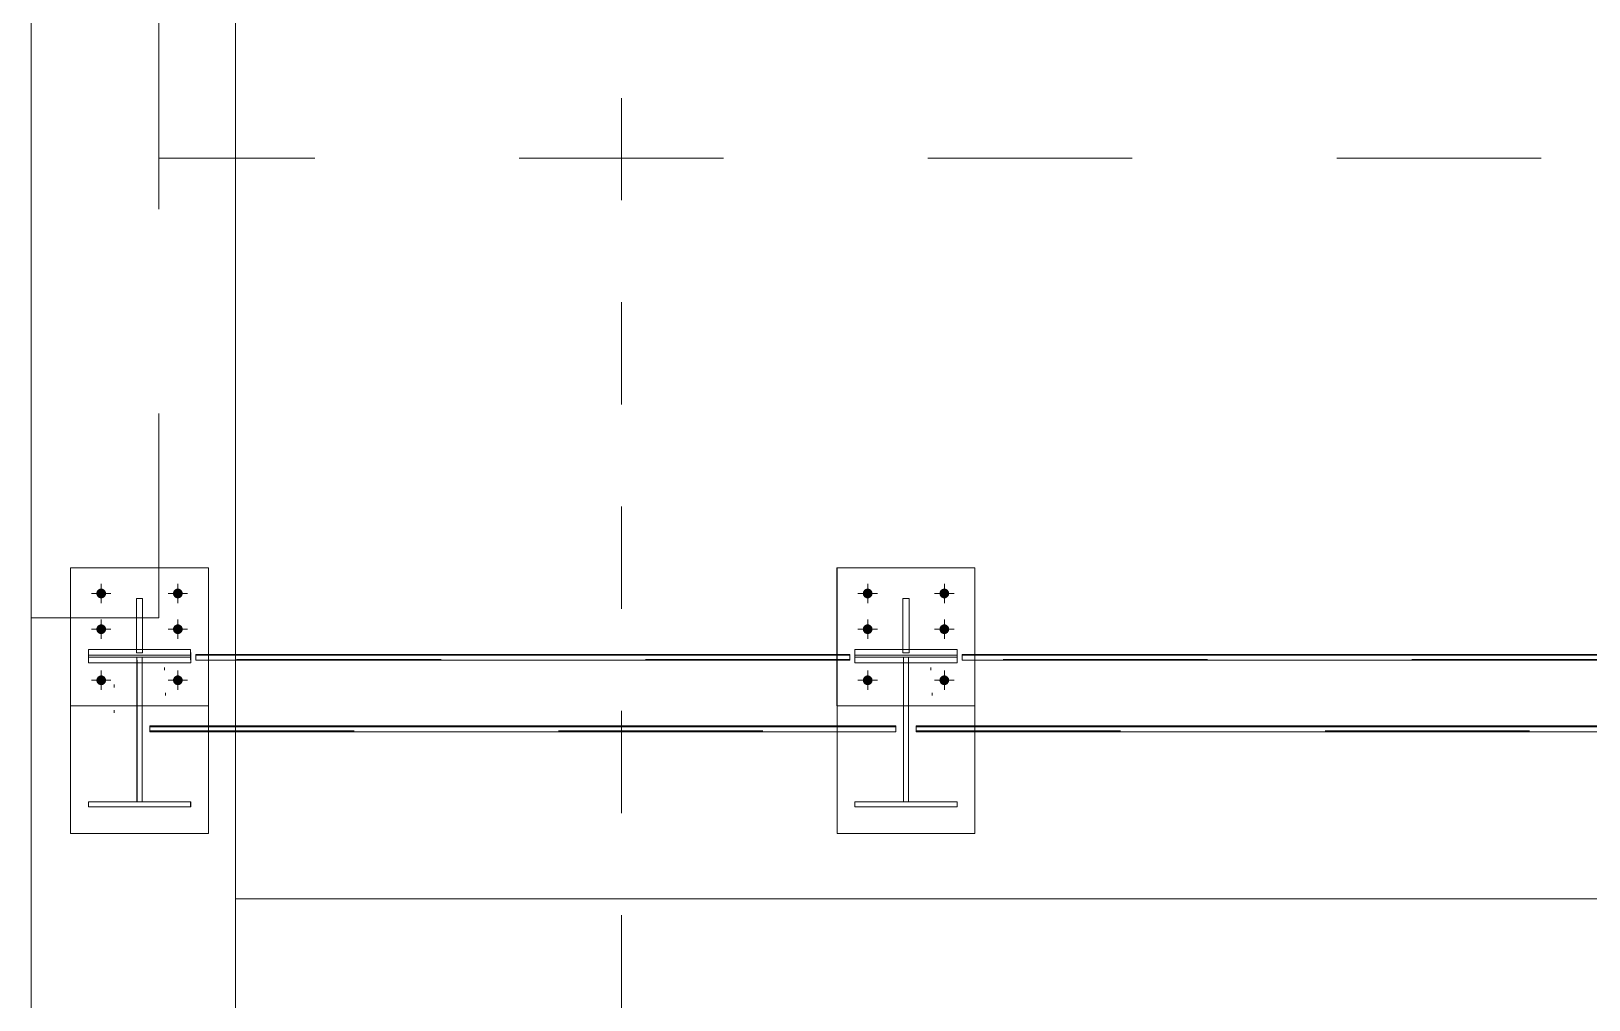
# Model space of a CAD drawing. Header units: millimetres. Extents: x 652937 to 1670132, y 1473552 to 2851037.
# Drawn here: x 663459.373 to 663462.421, y 1524528.272 to 1524530.169 of the extents above; entities that cross this region are included whole.
import ezdxf

# ---------------------------------------------------------------- set-up
doc = ezdxf.new("R2010")
doc.units = ezdxf.units.MM
for name, pattern in [('XKITLINE00', [0]), ('XKITLINE01', [4, 1, -1, 1, -1]), ('XKITLINE02', [4, 2, -2])]:
    doc.linetypes.add(name, pattern=pattern)
for name, color, linetype, lineweight in [('Bolt', 7, 'Continuous', 0), ('Part', 7, 'Continuous', 0), ('S-GRID', 7, 'Continuous', 9)]:
    doc.layers.add(name, color=color, linetype=linetype, lineweight=lineweight)

# ---------------------------------------------------------------- blocks, each defined once
blk = doc.blocks.new('*A19333003')
at = {"layer": 'S-GRID', "color": 7, "linetype": 'XKITLINE01', "lineweight": 0}
blk.add_line((-2.252315, 0.989257), (-2.252315, 85.464475), dxfattribs=at)
blk = doc.blocks.new('*A19883058')
at = {"layer": 'Part', "color": 7, "linetype": 'XKITLINE02', "lineweight": 0}
for p, q in [((-6.777703, 29.4), (-6.777703, 30.9)), ((74.747293, 29.4), (-6.777947, 29.4))]:
    blk.add_line(p, q, dxfattribs=at)
blk = doc.blocks.new('*A19893059')
at = {"layer": 'Part', "color": 7, "linetype": 'XKITLINE02', "lineweight": 0}
for p, q in [((-6.027799, 22.15), (-6.027799, 30.9)), ((-6.027334, 24.541761), (-6.027334, 24.484848)), ((-6.027334, 23.84272), (-6.027334, 23.783888)), ((-6.027799, 22.15), (-6.027334, 22.15)), ((-6.027334, 22.15), (-6.027799, 22.15))]:
    blk.add_line(p, q, dxfattribs=at)
at = {"layer": 'Part', "color": 7, "linetype": 'XKITLINE00', "lineweight": 0}
for p, q in [((-6.027334, 30.9), (-6.027334, 24.541761)), ((-6.027334, 24.484848), (-6.027334, 23.84272)), ((-6.027334, 23.783888), (-6.027334, 22.15)), ((-6.027334, 22.15), (38.47801, 22.15))]:
    blk.add_line(p, q, dxfattribs=at)
blk = doc.blocks.new('*A19943064')
at = {"layer": 'Part', "color": 7, "linetype": 'XKITLINE00', "lineweight": 0}
for p, q in [((-7.467276, 24.513858), (-7.467276, 24.588961)), ((-7.467276, 24.588961), (-6.997088, 24.588961)), ((-7.467276, 24.588961), (-7.466956, 24.534885)), ((-6.937088, 24.588961), (-6.467276, 24.588961)), ((-6.467276, 24.588961), (-6.466955, 24.534868)), ((-7.467276, 24.513858), (-7.466956, 24.459782)), ((-7.466956, 24.459782), (-7.466956, 24.534885)), ((-7.466956, 24.534885), (-6.466955, 24.534868)), ((-6.466955, 24.459765), (-7.466956, 24.459782)), ((-6.466955, 24.534868), (-6.466955, 24.459765))]:
    blk.add_line(p, q, dxfattribs=at)
at = {"layer": 'Part', "color": 7, "linetype": 'XKITLINE02', "lineweight": 0}
for p, q in [((-6.997088, 24.588961), (-6.937088, 24.588961)), ((-6.467276, 24.588961), (-6.467276, 24.513858)), ((-6.467276, 24.513858), (-7.467276, 24.513858)), ((-6.467276, 24.513858), (-6.466955, 24.459765))]:
    blk.add_line(p, q, dxfattribs=at)
blk = doc.blocks.new('*A19953065')
at = {"layer": 'Part', "color": 7, "linetype": 'XKITLINE00', "lineweight": 0}
for p, q in [((-7.467276, 23.050012), (-7.467276, 23.100012)), ((-7.467276, 23.100012), (-7.466956, 23.100012)), ((-7.466956, 23.100012), (-7.467276, 23.100012)), ((-7.467276, 23.050012), (-7.466956, 23.050012)), ((-6.466955, 23.050012), (-7.467276, 23.050012)), ((-7.466956, 23.050012), (-7.466956, 23.100012)), ((-6.466955, 23.100012), (-7.466956, 23.100012)), ((-6.466955, 23.100012), (-6.466955, 23.050012))]:
    blk.add_line(p, q, dxfattribs=at)
at = {"layer": 'Part', "color": 7, "linetype": 'XKITLINE02', "lineweight": 0}
for p, q in [((-6.467276, 23.100012), (-6.466955, 23.100012)), ((-6.467276, 23.050012), (-6.467276, 23.100012)), ((-6.467276, 23.050012), (-6.466955, 23.050012))]:
    blk.add_line(p, q, dxfattribs=at)
blk = doc.blocks.new('*A19963066')
at = {"layer": 'Part', "color": 7, "linetype": 'XKITLINE02', "lineweight": 0}
for p, q in [((-6.992276, 24.513859), (-6.992276, 24.459774)), ((-6.942276, 24.513859), (-6.992276, 24.513859)), ((-6.992276, 24.513859), (-6.991956, 24.459775)), ((-6.942276, 23.100012), (-6.942276, 24.513859)), ((-6.942276, 24.513859), (-6.941956, 24.459774)), ((-6.992276, 23.100012), (-6.991956, 23.100012)), ((-6.992276, 23.100012), (-6.991956, 23.100012))]:
    blk.add_line(p, q, dxfattribs=at)
at = {"layer": 'Part', "color": 7, "linetype": 'XKITLINE00', "lineweight": 0}
for p, q in [((-6.992276, 24.459774), (-6.992276, 23.100012)), ((-6.991956, 23.100012), (-6.991956, 24.459775)), ((-6.991956, 24.459775), (-6.941956, 24.459774)), ((-6.941956, 24.459774), (-6.941956, 23.100012)), ((-6.991956, 23.100012), (-6.941956, 23.100012))]:
    blk.add_line(p, q, dxfattribs=at)
blk = doc.blocks.new('*A19973067')
at = {"layer": 'Part', "color": 7, "linetype": 'XKITLINE00', "lineweight": 0}
for p, q in [((0.032724, 24.513858), (0.032724, 24.588961)), ((0.502912, 24.588961), (0.032724, 24.588961)), ((0.032724, 24.588961), (0.033045, 24.534763)), ((1.032724, 24.588961), (0.562912, 24.588961)), ((1.032724, 24.588961), (1.033045, 24.534746)), ((0.032724, 24.513858), (0.033045, 24.45966)), ((0.033045, 24.45966), (0.033045, 24.534763)), ((0.033045, 24.534763), (1.033045, 24.534746)), ((1.033045, 24.459644), (0.033045, 24.45966)), ((1.033045, 24.534746), (1.033045, 24.459644))]:
    blk.add_line(p, q, dxfattribs=at)
at = {"layer": 'Part', "color": 7, "linetype": 'XKITLINE02', "lineweight": 0}
for p, q in [((0.562912, 24.588961), (0.502912, 24.588961)), ((1.032724, 24.588961), (1.032724, 24.513858)), ((1.032724, 24.513858), (0.032724, 24.513858)), ((1.032724, 24.513858), (1.033045, 24.459644))]:
    blk.add_line(p, q, dxfattribs=at)
blk = doc.blocks.new('*A19983068')
at = {"layer": 'Part', "color": 7, "linetype": 'XKITLINE00', "lineweight": 0}
for p, q in [((0.032724, 23.050012), (0.032724, 23.100012)), ((0.032724, 23.100012), (0.033045, 23.100012)), ((0.032724, 23.100012), (1.033045, 23.100012)), ((0.032724, 23.050012), (0.033045, 23.050012)), ((1.033045, 23.050012), (0.032724, 23.050012)), ((0.033045, 23.050012), (0.033045, 23.100012)), ((1.033045, 23.100012), (1.033045, 23.050012))]:
    blk.add_line(p, q, dxfattribs=at)
at = {"layer": 'Part', "color": 7, "linetype": 'XKITLINE02', "lineweight": 0}
for p, q in [((1.032724, 23.100012), (1.033045, 23.100012)), ((1.032724, 23.050012), (1.032724, 23.100012)), ((1.032724, 23.050012), (1.033045, 23.050012))]:
    blk.add_line(p, q, dxfattribs=at)
blk = doc.blocks.new('*A19993069')
at = {"layer": 'Part', "color": 7, "linetype": 'XKITLINE02', "lineweight": 0}
for p, q in [((0.507724, 24.513859), (0.507724, 24.459652)), ((0.557724, 24.513859), (0.507724, 24.513859)), ((0.507724, 24.513859), (0.508045, 24.459653)), ((0.557724, 23.100012), (0.557724, 24.513859)), ((0.557724, 24.513859), (0.558045, 24.459652)), ((0.507724, 23.100012), (0.508045, 23.100012)), ((0.508045, 23.100012), (0.507724, 23.100012))]:
    blk.add_line(p, q, dxfattribs=at)
at = {"layer": 'Part', "color": 7, "linetype": 'XKITLINE00', "lineweight": 0}
for p, q in [((0.507724, 24.459652), (0.507724, 23.100012)), ((0.508045, 23.100012), (0.508045, 24.459653)), ((0.508045, 24.459653), (0.558045, 24.459652)), ((0.558045, 24.459652), (0.558045, 23.100012)), ((0.558045, 23.100012), (0.508045, 23.100012))]:
    blk.add_line(p, q, dxfattribs=at)
blk = doc.blocks.new('*A20003070')
at = {"layer": 'Part', "color": 7, "linetype": 'XKITLINE02', "lineweight": 0}
for p, q in [((1.083003, 24.491829), (1.083004, 24.541761)), ((7.483003, 24.541761), (7.483003, 24.491829)), ((1.083045, 24.484733), (1.083003, 24.491829)), ((7.483003, 24.491829), (1.083003, 24.491829)), ((7.483003, 24.491829), (7.483045, 24.484629)), ((0.632992, 23.84272), (0.632992, 23.833848)), ((0.632992, 23.792789), (0.633045, 23.78378)), ((0.632992, 23.792789), (7.933009, 23.792789)), ((7.93301, 23.84272), (7.933009, 23.792789)), ((7.933009, 23.792789), (7.933063, 23.783661))]:
    blk.add_line(p, q, dxfattribs=at)
at = {"layer": 'Part', "color": 7, "linetype": 'XKITLINE00', "lineweight": 0}
for p, q in [((7.483003, 24.541761), (1.083004, 24.541761)), ((1.083004, 24.541761), (1.083045, 24.534802)), ((7.483003, 24.541761), (7.483045, 24.534697)), ((1.083045, 24.484733), (1.083045, 24.534802)), ((1.083045, 24.534802), (7.483045, 24.534697)), ((7.483045, 24.484629), (1.083045, 24.484733)), ((7.483045, 24.534697), (7.483045, 24.484629)), ((0.632992, 23.84272), (7.93301, 23.84272)), ((0.632992, 23.84272), (0.633045, 23.833848)), ((0.632992, 23.833848), (0.632992, 23.792789)), ((0.633045, 23.78378), (0.633045, 23.833848)), ((0.633045, 23.833848), (7.933063, 23.83373)), ((7.933063, 23.783661), (0.633045, 23.78378)), ((7.93301, 23.84272), (7.933063, 23.83373)), ((7.933063, 23.83373), (7.933063, 23.783661))]:
    blk.add_line(p, q, dxfattribs=at)
blk = doc.blocks.new('*A20073077')
at = {"layer": 'Part', "color": 7, "linetype": 'XKITLINE02', "lineweight": 0}
for p, q in [((-6.416997, 24.491829), (-6.416996, 24.541761)), ((-0.016996, 24.541761), (-0.016997, 24.491829)), ((-6.416955, 24.484855), (-6.416997, 24.491829)), ((-0.016997, 24.491829), (-6.416997, 24.491829)), ((-0.016997, 24.491829), (-0.016955, 24.484751)), ((-6.867008, 23.792789), (-6.866956, 23.783901)), ((-6.867008, 23.792789), (0.43301, 23.792789)), ((-6.867007, 23.84272), (-6.867007, 23.83397)), ((0.433011, 23.84272), (0.43301, 23.792789)), ((0.43301, 23.792789), (0.433063, 23.783783))]:
    blk.add_line(p, q, dxfattribs=at)
at = {"layer": 'Part', "color": 7, "linetype": 'XKITLINE00', "lineweight": 0}
for p, q in [((-0.016996, 24.541761), (-6.416996, 24.541761)), ((-6.416996, 24.541761), (-6.416955, 24.534923)), ((-0.016996, 24.541761), (-0.016955, 24.534819)), ((-6.416955, 24.484855), (-6.416955, 24.534923)), ((-6.416955, 24.534923), (-0.016955, 24.534819)), ((-0.016955, 24.484751), (-6.416955, 24.484855)), ((-0.016955, 24.534819), (-0.016955, 24.484751)), ((-6.867007, 23.83397), (-6.867008, 23.792789)), ((-6.867007, 23.84272), (0.433011, 23.84272)), ((-6.867007, 23.84272), (-6.866956, 23.83397)), ((-6.866956, 23.783901), (-6.866956, 23.83397)), ((-6.866956, 23.83397), (0.433063, 23.833851)), ((0.433063, 23.783783), (-6.866956, 23.783901)), ((0.433011, 23.84272), (0.433063, 23.833851)), ((0.433063, 23.833851), (0.433063, 23.783783))]:
    blk.add_line(p, q, dxfattribs=at)
blk = doc.blocks.new('*A20083078')
at = {"layer": 'Part', "color": 7, "linetype": 'XKITLINE00', "lineweight": 0}
for p, q in [((-0.142255, 25.388983), (-0.142294, 25.388983)), ((1.207744, 25.388983), (-0.142255, 25.388983)), ((-0.142255, 25.388983), (-0.142255, 24.541761)), ((1.207706, 25.388983), (1.207744, 25.388983)), ((1.207744, 25.388983), (1.207744, 24.541761)), ((-0.142255, 24.484753), (-0.142255, 23.84272)), ((1.207744, 24.484731), (1.207744, 23.84272)), ((-0.142255, 23.783792), (-0.142255, 22.788983)), ((1.207744, 23.78377), (1.207744, 22.788983)), ((-0.142255, 22.788983), (-0.142294, 22.788983)), ((1.207744, 22.788983), (-0.142255, 22.788983)), ((1.207706, 22.788983), (1.207744, 22.788983))]:
    blk.add_line(p, q, dxfattribs=at)
at = {"layer": 'Part', "color": 7, "linetype": 'XKITLINE02', "lineweight": 0}
for p, q in [((-0.142294, 25.388983), (-0.142294, 22.788983)), ((1.207706, 25.388983), (1.207706, 22.788983)), ((-0.142255, 24.541761), (-0.142255, 24.484753)), ((1.207744, 24.541761), (1.207744, 24.484731)), ((-0.142255, 23.84272), (-0.142255, 23.783792)), ((1.207744, 23.84272), (1.207744, 23.78377))]:
    blk.add_line(p, q, dxfattribs=at)
blk = doc.blocks.new('*A20093079')
at = {"layer": 'Bolt'}
for points in [[(-7.389, 25.148), (-7.386, 25.157), (-7.382, 25.165), (-7.376, 25.173), (-7.369, 25.178), (-7.36, 25.183), (-7.352, 25.186), (-7.342, 25.186), (-7.333, 25.186), (-7.324, 25.183), (-7.316, 25.178), (-7.309, 25.173), (-7.303, 25.165), (-7.298, 25.157), (-7.296, 25.148), (-7.295, 25.139), (-7.296, 25.13), (-7.298, 25.121), (-7.303, 25.113), (-7.309, 25.105), (-7.316, 25.099), (-7.324, 25.095), (-7.333, 25.092), (-7.342, 25.091), (-7.352, 25.092), (-7.36, 25.095), (-7.369, 25.099), (-7.376, 25.105), (-7.382, 25.113), (-7.386, 25.121), (-7.389, 25.13), (-7.39, 25.139)], [(-6.639, 25.148), (-6.636, 25.157), (-6.632, 25.165), (-6.626, 25.173), (-6.619, 25.178), (-6.61, 25.183), (-6.602, 25.186), (-6.592, 25.186), (-6.583, 25.186), (-6.574, 25.183), (-6.566, 25.178), (-6.559, 25.173), (-6.553, 25.165), (-6.548, 25.157), (-6.546, 25.148), (-6.545, 25.139), (-6.546, 25.13), (-6.548, 25.121), (-6.553, 25.113), (-6.559, 25.105), (-6.566, 25.099), (-6.574, 25.095), (-6.583, 25.092), (-6.592, 25.091), (-6.602, 25.092), (-6.61, 25.095), (-6.619, 25.099), (-6.626, 25.105), (-6.632, 25.113), (-6.636, 25.121), (-6.639, 25.13), (-6.64, 25.139)], [(-7.389, 24.798), (-7.386, 24.807), (-7.382, 24.815), (-7.376, 24.823), (-7.369, 24.828), (-7.36, 24.833), (-7.352, 24.836), (-7.342, 24.836), (-7.333, 24.836), (-7.324, 24.833), (-7.316, 24.828), (-7.309, 24.823), (-7.303, 24.815), (-7.298, 24.807), (-7.296, 24.798), (-7.295, 24.789), (-7.296, 24.78), (-7.298, 24.771), (-7.303, 24.763), (-7.309, 24.755), (-7.316, 24.749), (-7.324, 24.745), (-7.333, 24.742), (-7.342, 24.741), (-7.352, 24.742), (-7.36, 24.745), (-7.369, 24.749), (-7.376, 24.755), (-7.382, 24.763), (-7.386, 24.771), (-7.389, 24.78), (-7.39, 24.789)], [(-6.639, 24.798), (-6.636, 24.807), (-6.632, 24.815), (-6.626, 24.823), (-6.619, 24.828), (-6.61, 24.833), (-6.602, 24.836), (-6.592, 24.836), (-6.583, 24.836), (-6.574, 24.833), (-6.566, 24.828), (-6.559, 24.823), (-6.553, 24.815), (-6.548, 24.807), (-6.546, 24.798), (-6.545, 24.789), (-6.546, 24.78), (-6.548, 24.771), (-6.553, 24.763), (-6.559, 24.755), (-6.566, 24.749), (-6.574, 24.745), (-6.583, 24.742), (-6.592, 24.741), (-6.602, 24.742), (-6.61, 24.745), (-6.619, 24.749), (-6.626, 24.755), (-6.632, 24.763), (-6.636, 24.771), (-6.639, 24.78), (-6.64, 24.789)], [(-7.389, 24.298), (-7.386, 24.307), (-7.382, 24.315), (-7.376, 24.323), (-7.369, 24.328), (-7.36, 24.333), (-7.352, 24.336), (-7.342, 24.336), (-7.333, 24.336), (-7.324, 24.333), (-7.316, 24.328), (-7.309, 24.323), (-7.303, 24.315), (-7.298, 24.307), (-7.296, 24.298), (-7.295, 24.289), (-7.296, 24.28), (-7.298, 24.271), (-7.303, 24.263), (-7.309, 24.255), (-7.316, 24.249), (-7.324, 24.245), (-7.333, 24.242), (-7.342, 24.241), (-7.352, 24.242), (-7.36, 24.245), (-7.369, 24.249), (-7.376, 24.255), (-7.382, 24.263), (-7.386, 24.271), (-7.389, 24.28), (-7.39, 24.289)], [(-6.639, 24.298), (-6.636, 24.307), (-6.632, 24.315), (-6.626, 24.323), (-6.619, 24.328), (-6.61, 24.333), (-6.602, 24.336), (-6.592, 24.336), (-6.583, 24.336), (-6.574, 24.333), (-6.566, 24.328), (-6.559, 24.323), (-6.553, 24.315), (-6.548, 24.307), (-6.546, 24.298), (-6.545, 24.289), (-6.546, 24.28), (-6.548, 24.271), (-6.553, 24.263), (-6.559, 24.255), (-6.566, 24.249), (-6.574, 24.245), (-6.583, 24.242), (-6.592, 24.241), (-6.602, 24.242), (-6.61, 24.245), (-6.619, 24.249), (-6.626, 24.255), (-6.632, 24.263), (-6.636, 24.271), (-6.639, 24.28), (-6.64, 24.289)]]:
    blk.add_hatch(color=7, dxfattribs=at).paths.add_polyline_path(points, flags=17)
at = {"layer": 'Bolt', "color": 7, "linetype": 'XKITLINE00', "lineweight": 0}
for p, q in [((-7.342, 25.044), (-7.342, 25.234)), ((-6.592, 25.044), (-6.592, 25.234)), ((-7.437, 25.139), (-7.247, 25.139)), ((-6.687, 25.139), (-6.497, 25.139)), ((-7.342, 24.694), (-7.342, 24.884)), ((-6.592, 24.694), (-6.592, 24.884)), ((-7.437, 24.789), (-7.247, 24.789)), ((-6.687, 24.789), (-6.497, 24.789)), ((-7.437, 24.289), (-7.247, 24.289)), ((-7.342, 24.194), (-7.342, 24.384)), ((-6.687, 24.289), (-6.497, 24.289)), ((-6.592, 24.194), (-6.592, 24.384))]:
    blk.add_line(p, q, dxfattribs=at)
blk = doc.blocks.new('*A20103080')
at = {"layer": 'Bolt', "color": 7, "linetype": 'XKITLINE02', "lineweight": 0}
for p, q in [((-6.722947, 24.388773), (-6.723102, 24.414744)), ((-6.712599, 24.139325), (-6.712754, 24.165296))]:
    blk.add_line(p, q, dxfattribs=at)
blk = doc.blocks.new('*A20113081')
at = {"layer": 'Part', "color": 7, "linetype": 'XKITLINE02', "lineweight": 0}
for p, q in [((-7.642604, 25.388983), (-6.292595, 25.388983)), ((-7.642604, 24.038983), (-7.642604, 25.388983)), ((-7.642595, 24.038983), (-7.642595, 25.388983)), ((-6.292604, 25.388983), (-6.292604, 24.038983)), ((-6.292595, 25.388983), (-6.292595, 24.038983)), ((-6.292595, 24.038983), (-7.642604, 24.038983))]:
    blk.add_line(p, q, dxfattribs=at)
blk = doc.blocks.new('*A20123082')
at = {"layer": 'Part', "color": 7, "linetype": 'XKITLINE00', "lineweight": 0}
for p, q in [((-6.93712, 25.088958), (-6.997276, 25.088958)), ((-6.997276, 25.088958), (-6.997276, 24.588958)), ((-6.997085, 24.556827), (-6.99712, 25.088958)), ((-6.93712, 25.088958), (-6.937085, 24.556827)), ((-6.997276, 24.588958), (-6.997085, 24.556827)), ((-6.937085, 24.556827), (-6.997085, 24.556827))]:
    blk.add_line(p, q, dxfattribs=at)
at = {"layer": 'Part', "color": 7, "linetype": 'XKITLINE02', "lineweight": 0}
for p, q in [((-6.937276, 24.588958), (-6.937276, 25.088958)), ((-6.937276, 25.088958), (-6.93712, 25.088958)), ((-6.937276, 24.588958), (-6.997276, 24.588958)), ((-6.937085, 24.556827), (-6.937276, 24.588958))]:
    blk.add_line(p, q, dxfattribs=at)
blk = doc.blocks.new('*A20133083')
at = {"layer": 'Part', "color": 7, "linetype": 'XKITLINE00', "lineweight": 0}
for p, q in [((-7.642294, 25.388983), (-7.642255, 25.388983)), ((-7.642255, 25.388983), (-6.292255, 25.388983)), ((-7.642255, 22.788983), (-7.642255, 25.388983)), ((-6.292255, 25.388983), (-6.292255, 24.541761)), ((-6.292255, 24.484853), (-6.292255, 23.84272)), ((-6.292255, 23.783892), (-6.292255, 22.788983)), ((-7.642255, 22.788983), (-7.642294, 22.788983)), ((-6.292255, 22.788983), (-7.642255, 22.788983)), ((-6.292294, 22.788983), (-6.292255, 22.788983))]:
    blk.add_line(p, q, dxfattribs=at)
at = {"layer": 'Part', "color": 7, "linetype": 'XKITLINE02', "lineweight": 0}
for p, q in [((-7.642294, 22.788983), (-7.642294, 25.388983)), ((-6.292294, 25.388983), (-6.292294, 22.788983)), ((-6.292255, 24.541761), (-6.292255, 24.484853)), ((-6.292255, 23.84272), (-6.292255, 23.783892))]:
    blk.add_line(p, q, dxfattribs=at)
blk = doc.blocks.new('*A20143084')
at = {"layer": 'Part', "color": 7, "linetype": 'XKITLINE00', "lineweight": 0}
for p, q in [((0.562879, 25.088958), (0.502724, 25.088958)), ((0.502724, 25.088958), (0.502724, 24.588958)), ((0.502914, 24.556827), (0.502879, 25.088958)), ((0.562879, 25.088958), (0.562914, 24.556827)), ((0.502724, 24.588958), (0.502914, 24.556827)), ((0.562914, 24.556827), (0.502914, 24.556827))]:
    blk.add_line(p, q, dxfattribs=at)
at = {"layer": 'Part', "color": 7, "linetype": 'XKITLINE02', "lineweight": 0}
for p, q in [((0.562724, 24.588958), (0.562724, 25.088958)), ((0.562724, 25.088958), (0.562879, 25.088958)), ((0.562724, 24.588958), (0.502724, 24.588958)), ((0.562914, 24.556827), (0.562724, 24.588958))]:
    blk.add_line(p, q, dxfattribs=at)
blk = doc.blocks.new('*A20153085')
at = {"layer": 'Part', "color": 7, "linetype": 'XKITLINE02', "lineweight": 0}
for p, q in [((1.207405, 25.388983), (-0.142604, 25.388983)), ((-0.142604, 24.038983), (-0.142604, 25.388983)), ((-0.142595, 24.038983), (-0.142595, 25.388983)), ((1.207396, 25.388983), (1.207396, 24.038983)), ((1.207405, 25.388983), (1.207405, 24.038983)), ((1.207405, 24.038983), (-0.142604, 24.038983))]:
    blk.add_line(p, q, dxfattribs=at)
blk = doc.blocks.new('*A20163086')
at = {"layer": 'Bolt', "color": 7, "linetype": 'XKITLINE02', "lineweight": 0}
for p, q in [((0.777052, 24.388773), (0.776897, 24.414744)), ((0.787401, 24.139325), (0.787246, 24.165296))]:
    blk.add_line(p, q, dxfattribs=at)
blk = doc.blocks.new('*A20173087')
at = {"layer": 'Bolt'}
for points in [[(0.111, 25.148), (0.114, 25.157), (0.118, 25.165), (0.124, 25.173), (0.131, 25.178), (0.14, 25.183), (0.148, 25.186), (0.158, 25.186), (0.167, 25.186), (0.176, 25.183), (0.184, 25.178), (0.191, 25.173), (0.197, 25.165), (0.202, 25.157), (0.204, 25.148), (0.205, 25.139), (0.204, 25.13), (0.202, 25.121), (0.197, 25.113), (0.191, 25.105), (0.184, 25.099), (0.176, 25.095), (0.167, 25.092), (0.158, 25.091), (0.148, 25.092), (0.14, 25.095), (0.131, 25.099), (0.124, 25.105), (0.118, 25.113), (0.114, 25.121), (0.111, 25.13), (0.11, 25.139)], [(0.861, 25.148), (0.864, 25.157), (0.868, 25.165), (0.874, 25.173), (0.881, 25.178), (0.89, 25.183), (0.898, 25.186), (0.908, 25.186), (0.917, 25.186), (0.926, 25.183), (0.934, 25.178), (0.941, 25.173), (0.947, 25.165), (0.952, 25.157), (0.954, 25.148), (0.955, 25.139), (0.954, 25.13), (0.952, 25.121), (0.947, 25.113), (0.941, 25.105), (0.934, 25.099), (0.926, 25.095), (0.917, 25.092), (0.908, 25.091), (0.898, 25.092), (0.89, 25.095), (0.881, 25.099), (0.874, 25.105), (0.868, 25.113), (0.864, 25.121), (0.861, 25.13), (0.86, 25.139)], [(0.111, 24.798), (0.114, 24.807), (0.118, 24.815), (0.124, 24.823), (0.131, 24.828), (0.14, 24.833), (0.148, 24.836), (0.158, 24.836), (0.167, 24.836), (0.176, 24.833), (0.184, 24.828), (0.191, 24.823), (0.197, 24.815), (0.202, 24.807), (0.204, 24.798), (0.205, 24.789), (0.204, 24.78), (0.202, 24.771), (0.197, 24.763), (0.191, 24.755), (0.184, 24.749), (0.176, 24.745), (0.167, 24.742), (0.158, 24.741), (0.148, 24.742), (0.14, 24.745), (0.131, 24.749), (0.124, 24.755), (0.118, 24.763), (0.114, 24.771), (0.111, 24.78), (0.11, 24.789)], [(0.861, 24.798), (0.864, 24.807), (0.868, 24.815), (0.874, 24.823), (0.881, 24.828), (0.89, 24.833), (0.898, 24.836), (0.908, 24.836), (0.917, 24.836), (0.926, 24.833), (0.934, 24.828), (0.941, 24.823), (0.947, 24.815), (0.952, 24.807), (0.954, 24.798), (0.955, 24.789), (0.954, 24.78), (0.952, 24.771), (0.947, 24.763), (0.941, 24.755), (0.934, 24.749), (0.926, 24.745), (0.917, 24.742), (0.908, 24.741), (0.898, 24.742), (0.89, 24.745), (0.881, 24.749), (0.874, 24.755), (0.868, 24.763), (0.864, 24.771), (0.861, 24.78), (0.86, 24.789)], [(0.111, 24.298), (0.114, 24.307), (0.118, 24.315), (0.124, 24.323), (0.131, 24.328), (0.14, 24.333), (0.148, 24.336), (0.158, 24.336), (0.167, 24.336), (0.176, 24.333), (0.184, 24.328), (0.191, 24.323), (0.197, 24.315), (0.202, 24.307), (0.204, 24.298), (0.205, 24.289), (0.204, 24.28), (0.202, 24.271), (0.197, 24.263), (0.191, 24.255), (0.184, 24.249), (0.176, 24.245), (0.167, 24.242), (0.158, 24.241), (0.148, 24.242), (0.14, 24.245), (0.131, 24.249), (0.124, 24.255), (0.118, 24.263), (0.114, 24.271), (0.111, 24.28), (0.11, 24.289)], [(0.861, 24.298), (0.864, 24.307), (0.868, 24.315), (0.874, 24.323), (0.881, 24.328), (0.89, 24.333), (0.898, 24.336), (0.908, 24.336), (0.917, 24.336), (0.926, 24.333), (0.934, 24.328), (0.941, 24.323), (0.947, 24.315), (0.952, 24.307), (0.954, 24.298), (0.955, 24.289), (0.954, 24.28), (0.952, 24.271), (0.947, 24.263), (0.941, 24.255), (0.934, 24.249), (0.926, 24.245), (0.917, 24.242), (0.908, 24.241), (0.898, 24.242), (0.89, 24.245), (0.881, 24.249), (0.874, 24.255), (0.868, 24.263), (0.864, 24.271), (0.861, 24.28), (0.86, 24.289)]]:
    blk.add_hatch(color=7, dxfattribs=at).paths.add_polyline_path(points, flags=17)
at = {"layer": 'Bolt', "color": 7, "linetype": 'XKITLINE00', "lineweight": 0}
for p, q in [((0.158, 25.044), (0.158, 25.234)), ((0.908, 25.044), (0.908, 25.234)), ((0.063, 25.139), (0.253, 25.139)), ((0.813, 25.139), (1.003, 25.139)), ((0.158, 24.694), (0.158, 24.884)), ((0.908, 24.694), (0.908, 24.884)), ((0.063, 24.789), (0.253, 24.789)), ((0.813, 24.789), (1.003, 24.789)), ((0.063, 24.289), (0.253, 24.289)), ((0.158, 24.194), (0.158, 24.384)), ((0.813, 24.289), (1.003, 24.289)), ((0.908, 24.194), (0.908, 24.384))]:
    blk.add_line(p, q, dxfattribs=at)
blk = doc.blocks.new('*A20333103')
at = {"layer": 'Part', "color": 7, "linetype": 'XKITLINE00', "lineweight": 0}
for p, q in [((-8.027947, 30.9), (-8.027703, 30.9)), ((-8.027703, 30.9), (-8.027703, 24.9)), ((-8.027947, 24.9), (-8.027703, 24.9))]:
    blk.add_line(p, q, dxfattribs=at)
at = {"layer": 'Part', "color": 7, "linetype": 'XKITLINE02', "lineweight": 0}
for p, q in [((-6.777703, 30.9), (-8.027703, 30.9)), ((-6.777703, 24.9), (-6.777703, 30.9)), ((-8.027703, 24.9), (-8.027315, 24.9)), ((-8.027315, 24.9), (-6.777703, 24.9))]:
    blk.add_line(p, q, dxfattribs=at)
blk = doc.blocks.new('*A20343104')
at = {"layer": 'Bolt', "color": 7, "linetype": 'XKITLINE00', "lineweight": 0}
for p, q in [((-7.216865, 24.219254), (-7.217033, 24.247307)), ((-7.216869, 23.969592), (-7.217037, 23.997645))]:
    blk.add_line(p, q, dxfattribs=at)
blk = doc.blocks.new('*A20403110')
at = {"layer": 'Part', "color": 7, "linetype": 'XKITLINE00', "lineweight": 0}
for p, q in [((-8.027703, 30.9), (-6.027315, 30.9)), ((-8.027703, 10.989257), (-8.027703, 30.9)), ((-8.027315, 10.989257), (-8.027315, 30.9)), ((-6.027315, 22.15), (-6.027315, 10.989257))]:
    blk.add_line(p, q, dxfattribs=at)
at = {"layer": 'Part', "color": 7, "linetype": 'XKITLINE02', "lineweight": 0}
for p, q in [((-8.027315, 30.9), (-8.027703, 30.9)), ((-6.027703, 10.989257), (-6.027703, 30.9)), ((-6.027315, 30.9), (-6.027315, 22.15))]:
    blk.add_line(p, q, dxfattribs=at)

msp = doc.modelspace()

# ---------------------------------------------------------------- block references
at = {"color": 7, "lineweight": 0, "xscale": 0.2, "yscale": 0.2, "zscale": 0.2}
for name in ['*A19333003', '*A20333103', '*A20403110', '*A19883058', '*A19893059', '*A20113081', '*A20133083', '*A20153085', '*A20083078', '*A20093079', '*A20173087', '*A20123082', '*A20143084', '*A19943064', '*A19963066', '*A20073077', '*A19973067', '*A19993069', '*A20003070', '*A20103080', '*A20163086', '*A20343104', '*A19953065', '*A19983068']:
    msp.add_blockref(name, (663460.9784, 1524524.0403), dxfattribs=at)

doc.saveas('drawing.dxf')
